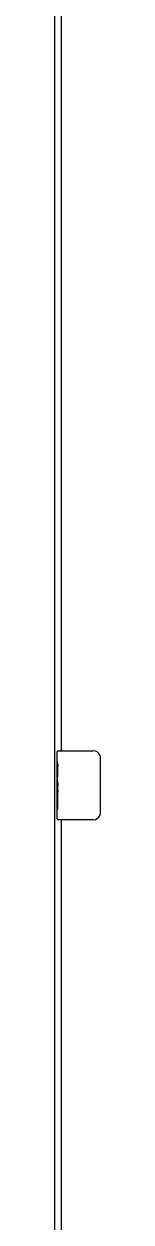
# Model space of a CAD drawing. Header units: inches. Extents: x 0 to 99.3, y 0 to 66.2.
# Drawn here: x 37.87 to 38.53, y 35.16 to 52.52 of the extents above; entities that cross this region are included whole.
import ezdxf

# ---------------------------------------------------------------- set-up
doc = ezdxf.new("R2010")
doc.units = ezdxf.units.IN
doc.header["$LTSCALE"] = 0.5
doc.header["$MEASUREMENT"] = 0
doc.layers.add('PSYMS', color=7, linetype='Continuous')

# ---------------------------------------------------------------- blocks, each defined once
blk = doc.blocks.new('SCE-42XEL3112SS6LP')
at = {"linetype": 'Continuous'}
for p, q in [((2.859, 2.627), (2.859, 44.477)), ((2.954, 24.052), (2.954, 39.302)), ((2.894, 23.893), (2.894, 24.037)), ((2.909, 24.052), (3.419, 24.052)), ((2.894, 23.637), (2.894, 23.89)), ((2.903, 23.835), (2.894, 23.835)), ((2.904, 23.667), (2.904, 23.824)), ((3.519, 23.952), (3.519, 23.152)), ((2.894, 23.667), (2.904, 23.667)), ((2.894, 23.067), (2.894, 23.635)), ((2.897, 23.604), (2.894, 23.604)), ((2.894, 23.473), (2.903, 23.473)), ((2.904, 23.484), (2.904, 23.537)), ((2.894, 23.437), (2.904, 23.437)), ((2.894, 23.374), (2.904, 23.374)), ((2.904, 23.206), (2.904, 23.437)), ((2.894, 23.206), (2.904, 23.206)), ((3.419, 23.052), (2.909, 23.052)), ((2.954, 7.802), (2.954, 23.052))]:
    blk.add_line(p, q, dxfattribs=at)
for points in [[(3.512, 23.988), (3.514, 23.983), (3.516, 23.977), (3.517, 23.971), (3.518, 23.965), (3.519, 23.958), (3.519, 23.952)], [(2.894, 23.893), (2.894, 23.89), (2.895, 23.886), (2.895, 23.88), (2.897, 23.874), (2.898, 23.867), (2.899, 23.86), (2.901, 23.851), (2.902, 23.843)], [(2.902, 23.843), (2.903, 23.833), (2.904, 23.824)], [(2.894, 23.637), (2.894, 23.63), (2.895, 23.622), (2.895, 23.614), (2.897, 23.605)], [(2.897, 23.605), (2.9, 23.578), (2.901, 23.569), (2.902, 23.561), (2.903, 23.552), (2.903, 23.544), (2.904, 23.537)], [(2.904, 23.484), (2.903, 23.477), (2.903, 23.471), (2.903, 23.465), (2.902, 23.459), (2.901, 23.453), (2.901, 23.448)], [(3.519, 23.152), (3.519, 23.146), (3.518, 23.14), (3.517, 23.133), (3.516, 23.127), (3.514, 23.122), (3.512, 23.116)]]:
    blk.add_lwpolyline(points, dxfattribs=at)
for centre, radius, start, end in [((2.909, 24.037), 0.015, 90, 180), ((3.419, 23.952), 0.1, 21.1999, 90), ((3.419, 23.152), 0.1, 270, 338.7946), ((2.909, 23.067), 0.015, 180, 270)]:
    blk.add_arc(centre, radius, start, end, dxfattribs=at)
blk.add_ellipse((3.094, 23.47), major_axis=(0.2, 0), ratio=0.432808, start_param=3.141593, end_param=3.403409, dxfattribs=at)

msp = doc.modelspace()

# ---------------------------------------------------------------- block references
at = {"layer": 'PSYMS'}
msp.add_blockref('SCE-42XEL3112SS6LP', (35.0145, 17.9336), dxfattribs=at)

doc.saveas('drawing.dxf')
